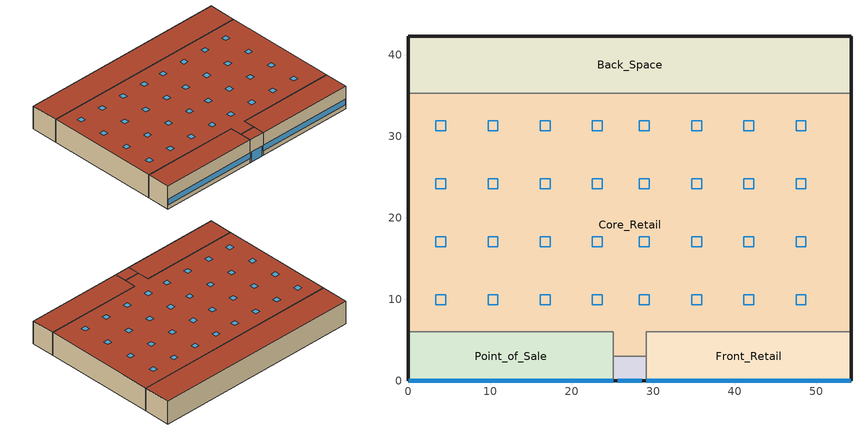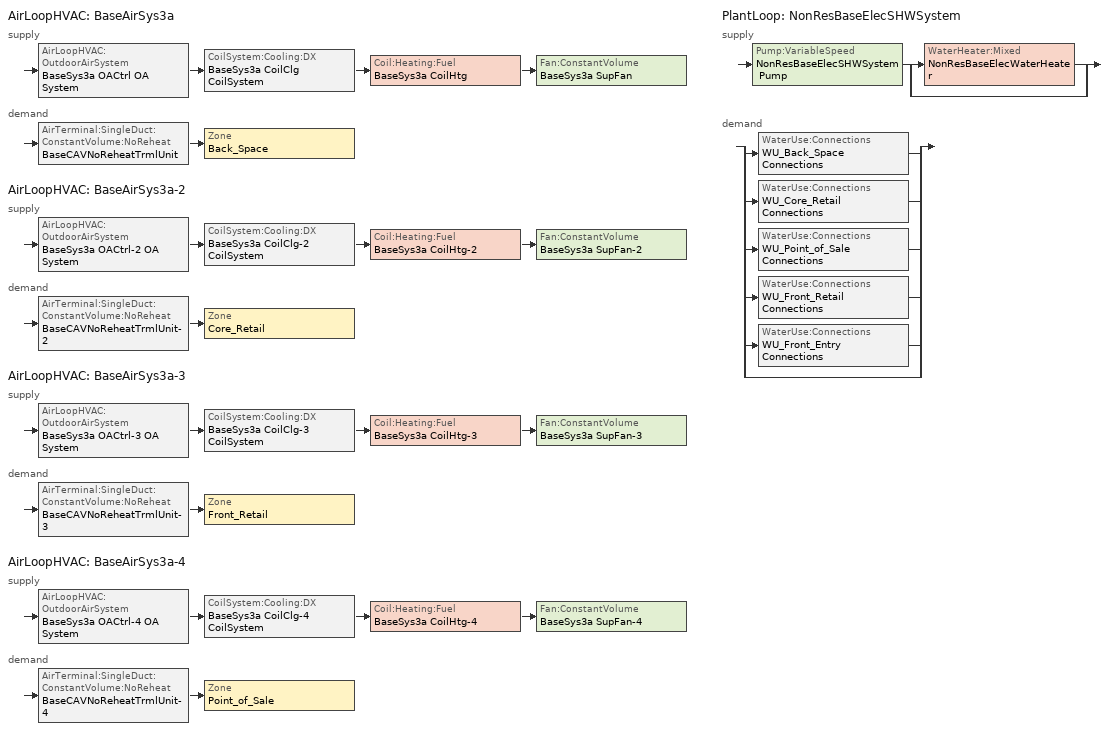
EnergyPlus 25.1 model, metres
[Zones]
Back_Space
 floor ground (Back_Space_Floor SlabOnOrBelowGradeF073): 54.27,42.27 54.27,35.27 0,35.27 0,42.27 z0
 wall outside (ExtWall_MetalFramed_NonRes): 54.27,35.27 54.27,42.27 0,42.27 0,35.27 z0:6.1
 wall to Core_Retail (IntWall_MetalFramed): 0,35.27 54.27,35.27 z0:6.1
 roof outside (FlatRoof_WoodFramingAndOther_NonRes): 54.27,35.27 54.27,42.27 0,42.27 0,35.27 z6.1
Core_Retail
 floor ground (Core_Retail_Floor SlabOnOrBelowGradeF073): 54.27,35.27 54.27,6 29.14,6 29.14,3 25.13,3 25.13,6 0,6 0,35.27 z0
 wall outside (ExtWall_MetalFramed_NonRes): 54.27,6 54.27,35.27 / 0,35.27 0,6 z0:6.1
 wall to Front_Retail (IntWall_MetalFramed): 29.14,3 29.14,6 54.27,6 z0:6.1
 wall to Point_of_Sale (IntWall_MetalFramed): 0,6 25.13,6 25.13,3 z0:6.1
 wall to Front_Entry (IntWall_MetalFramed): 25.13,3 29.14,3 z0:6.1
 roof outside (FlatRoof_WoodFramingAndOther_NonRes): 29.14,3 29.14,6 54.27,6 54.27,35.27 0,35.27 0,6 25.13,6 25.13,3 z6.1
 skylight (Skylight): 4.57,9.35 4.57,10.57 3.35,10.57 3.35,9.35 z6.1; 10.97,9.35 10.97,10.57 9.75,10.57 9.75,9.35 z6.1; 17.37,9.35 17.37,10.57 16.15,10.57 16.15,9.35 z6.1; 23.78,9.35 23.78,10.57 22.56,10.57 22.56,9.35 z6.1; 29.54,9.35 29.54,10.57 28.32,10.57 28.32,9.35 z6.1; 4.57,16.46 4.57,17.68 3.35,17.68 3.35,16.46 z6.1; 10.97,16.46 10.97,17.68 9.75,17.68 9.75,16.46 z6.1; 17.37,16.46 17.37,17.68 16.15,17.68 16.15,16.46 z6.1; 23.78,16.46 23.78,17.68 22.56,17.68 22.56,16.46 z6.1; 29.54,16.46 29.54,17.68 28.32,17.68 28.32,16.46 z6.1; 4.57,23.58 4.57,24.8 3.35,24.8 3.35,23.58 z6.1; 10.97,23.58 10.97,24.8 9.75,24.8 9.75,23.58 z6.1; 17.37,23.58 17.37,24.8 16.15,24.8 16.15,23.58 z6.1; 23.78,23.58 23.78,24.8 22.56,24.8 22.56,23.58 z6.1; 29.54,23.58 29.54,24.8 28.32,24.8 28.32,23.58 z6.1; 4.57,30.7 4.57,31.92 3.35,31.92 3.35,30.7 z6.1; 10.97,30.7 10.97,31.92 9.75,31.92 9.75,30.7 z6.1; 17.37,30.7 17.37,31.92 16.15,31.92 16.15,30.7 z6.1; 23.78,30.7 23.78,31.92 22.56,31.92 22.56,30.7 z6.1; 29.54,30.7 29.54,31.92 28.32,31.92 28.32,30.7 z6.1
 skylight (FixedWindow_NonRes): 35.94,23.58 35.94,24.8 34.72,24.8 34.72,23.58 z6.1; 48.75,30.7 48.75,31.92 47.53,31.92 47.53,30.7 z6.1; 48.75,16.46 48.75,17.68 47.53,17.68 47.53,16.46 z6.1; 48.75,9.35 48.75,10.57 47.53,10.57 47.53,9.35 z6.1; 35.94,30.7 35.94,31.92 34.72,31.92 34.72,30.7 z6.1; 35.94,16.46 35.94,17.68 34.72,17.68 34.72,16.46 z6.1; 35.94,9.35 35.94,10.57 34.72,10.57 34.72,9.35 z6.1; 42.34,23.58 42.34,24.8 41.13,24.8 41.13,23.58 z6.1; 42.34,30.7 42.34,31.92 41.13,31.92 41.13,30.7 z6.1; 42.34,16.46 42.34,17.68 41.13,17.68 41.13,16.46 z6.1; 42.34,9.35 42.34,10.57 41.13,10.57 41.13,9.35 z6.1; 48.75,23.58 48.75,24.8 47.53,24.8 47.53,23.58 z6.1
Front_Entry
 floor ground (Front_Entry_Floor SlabOnOrBelowGradeF073): 29.14,3 29.14,0 25.13,0 25.13,3 z0
 wall outside (ExtWall_MetalFramed_NonRes): 25.13,0 29.14,0 z0:6.1
 wall to Front_Retail (IntWall_MetalFramed): 29.14,0 29.14,3 z0:6.1
 wall to Point_of_Sale (IntWall_MetalFramed): 25.13,3 25.13,0 z0:6.1
 window (FixedWindow_NonRes): 25.63,0 28.64,0 z0.05:2.66
 roof outside (FlatRoof_WoodFramingAndOther_NonRes): 29.14,0 29.14,3 25.13,3 25.13,0 z6.1
Front_Retail
 floor ground (Front_Retail_Floor SlabOnOrBelowGradeF073): 54.27,6 54.27,0 29.14,0 29.14,6 z0
 wall outside (ExtWall_MetalFramed_NonRes): 29.14,0 54.27,0 54.27,6 z0:6.1
 window (FixedWindow_NonRes): 29.18,0 54.22,0 z1.14:2.66
 roof outside (FlatRoof_WoodFramingAndOther_NonRes): 54.27,0 54.27,6 29.14,6 29.14,0 z6.1
Point_of_Sale
 floor ground (Point_Of_Sale_Floor SlabOnOrBelowGradeF073): 25.13,6 25.13,0 0,0 0,6 z0
 wall outside (ExtWall_MetalFramed_NonRes): 0,6 0,0 25.13,0 z0:6.1
 window (FixedWindow_NonRes): 0.05,0 25.09,0 z1.14:2.66
 roof outside (FlatRoof_WoodFramingAndOther_NonRes): 25.13,0 25.13,6 0,6 0,0 z6.1
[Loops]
AirLoopHVAC 'BaseAirSys3a'
 supply: AirLoopHVAC:OutdoorAirSystem 'BaseSys3a OACtrl OA System' > CoilSystem:Cooling:DX 'BaseSys3a CoilClg CoilSystem' > Coil:Heating:Fuel 'BaseSys3a CoilHtg' > Fan:ConstantVolume 'BaseSys3a SupFan'
 demand: AirTerminal:SingleDuct:ConstantVolume:NoReheat 'BaseCAVNoReheatTrmlUnit' > Zone 'Back_Space'
AirLoopHVAC 'BaseAirSys3a-2'
 supply: AirLoopHVAC:OutdoorAirSystem 'BaseSys3a OACtrl-2 OA System' > CoilSystem:Cooling:DX 'BaseSys3a CoilClg-2 CoilSystem' > Coil:Heating:Fuel 'BaseSys3a CoilHtg-2' > Fan:ConstantVolume 'BaseSys3a SupFan-2'
 demand: AirTerminal:SingleDuct:ConstantVolume:NoReheat 'BaseCAVNoReheatTrmlUnit-2' > Zone 'Core_Retail'
AirLoopHVAC 'BaseAirSys3a-3'
 supply: AirLoopHVAC:OutdoorAirSystem 'BaseSys3a OACtrl-3 OA System' > CoilSystem:Cooling:DX 'BaseSys3a CoilClg-3 CoilSystem' > Coil:Heating:Fuel 'BaseSys3a CoilHtg-3' > Fan:ConstantVolume 'BaseSys3a SupFan-3'
 demand: AirTerminal:SingleDuct:ConstantVolume:NoReheat 'BaseCAVNoReheatTrmlUnit-3' > Zone 'Front_Retail'
AirLoopHVAC 'BaseAirSys3a-4'
 supply: AirLoopHVAC:OutdoorAirSystem 'BaseSys3a OACtrl-4 OA System' > CoilSystem:Cooling:DX 'BaseSys3a CoilClg-4 CoilSystem' > Coil:Heating:Fuel 'BaseSys3a CoilHtg-4' > Fan:ConstantVolume 'BaseSys3a SupFan-4'
 demand: AirTerminal:SingleDuct:ConstantVolume:NoReheat 'BaseCAVNoReheatTrmlUnit-4' > Zone 'Point_of_Sale'
PlantLoop 'NonResBaseElecSHWSystem'
 supply: Pump:VariableSpeed 'NonResBaseElecSHWSystem Pump' > split
  | WaterHeater:Mixed 'NonResBaseElecWaterHeater'
  | bypass
 demand: split
  | WaterUse:Connections 'WU_Back_Space Connections'
  | WaterUse:Connections 'WU_Core_Retail Connections'
  | WaterUse:Connections 'WU_Point_of_Sale Connections'
  | WaterUse:Connections 'WU_Front_Retail Connections'
  | WaterUse:Connections 'WU_Front_Entry Connections'
  | bypass
[Building]
RetailMedium: North Axis {deg}=0; Solar Distribution=FullExterior; Maximum Number of Warmup Days=50
[Site:Location]
PALM SPRINGS: Latitude {deg}=38.58; Longitude {deg}=-121.49; Time Zone {hr}=-8; Elevation {m}=124.6632
[SizingPeriod:DesignDay] Day of Month=21; Dry-Bulb Temperature Range Modifier Type=DefaultMultipliers; Humidity Condition Type=WetBulb; Barometric Pressure {Pa}=99835.9; Wind Speed {m/s}=2.1; Rain Indicator=No; Snow Indicator=No; Daylight Saving Time Indicator=No
Name | Month | Day Type | Maximum Dry-Bulb Temperature {C} | Daily Dry-Bulb Temperature Range {deltaC} | Wetbulb or DewPoint at Maximum Dry-Bulb {C} | Wind Direction {deg} | Solar Model Indicator | ASHRAE Clear Sky Optical Depth for Beam Irradiance (taub) | ASHRAE Clear Sky Optical Depth for Diffuse Irradiance (taud) | Sky Clearness
PALM SPRINGS  August .4% Condns DB=>MCWB | 8 | SummerDesignDay | 46.2 | 14.3 | 21.9 | 320 | ASHRAETau | 0.391 | 2.385
PALM SPRINGS  July .4% Condns DB=>MCWB | 7 | SummerDesignDay | 47.2 | 14.3 | 23.3 | 320 | ASHRAETau | 0.401 | 2.372
PALM SPRINGS  June .4% Condns DB=>MCWB | 6 | SummerDesignDay | 46.1 | 16.1 | 20 | 320 | ASHRAETau | 0.368 | 2.376
PALM SPRINGS  November .4% Condns DB=>MCWB | 11 | SummerDesignDay | 33.4 | 12.5 | 15.2 | 320 | ASHRAETau | 0.313 | 2.512
PALM SPRINGS  October .4% Condns DB=>MCWB | 10 | SummerDesignDay | 38.8 | 13.3 | 18.4 | 320 | ASHRAETau | 0.349 | 2.423
PALM SPRINGS  September .4% Condns DB=>MCWB | 9 | SummerDesignDay | 43.6 | 14.1 | 20.4 | 320 | ASHRAETau | 0.359 | 2.447
PALM SPRINGS Ann Htg 99.6% Condns DB | 12 | WinterDesignDay | 5.1 | 0 | 5.1 | 330 | ASHRAEClearSky |  |  | 0
[Site:WaterMainsTemperature]
Calculation Method=Schedule; Temperature Schedule=WaterMainCZ15
[Material]
Name | Roughness | Thickness {m} | Conductivity {W/m-K} | Density {kg/m3} | Specific Heat {J/kg-K} | Thermal Absorptance | Solar Absorptance | Visible Absorptance
Air - Metal Wall Framing - 16 or 24 in. OC | Smooth | 0.1397 | 1.22017 | 1.28148 | 1004.832 | 0.9 | 0.7 | 0.7
ExtWall_MetalFramed_NonRes Insulation | Smooth | 0.0131033 | 0.0230188 | 16.0185 | 1130.436 | 0.9 | 0.7 | 0.7
Gypsum Board - 5/8 in. | MediumRough | 0.016002 | 0.158656 | 640.739 | 1130.436 | 0.9 | 0.7 | 0.8
Metal Standing Seam - 1/16 in. | Smooth | 0.0015875 | 15.363 | 7820.53 | 502.416 | 0.85 | 0.92 | 0.85
Stucco - 7/8 in. | MediumRough | 0.022352 | 0.700948 | 1855.1 | 837.36 | 0.9 | 0.7 | 0.8
Built-up roofing | Rough | 0.0002413 | 0.023072 | 17940.7 | 6.10864e+06 | 0.9 | 0.7 | 0.8
FlatRoof_WoodFramingAndOther_NonRes Insulation | Smooth | 0.0637447 | 0.0230188 | 16.0185 | 1130.436 | 0.9 | 0.7 | 0.8
[WindowMaterial:SimpleGlazingSystem]
Name | U-Factor {W/m2-K} | Solar Heat Gain Coefficient | Visible Transmittance
FixedWindow_NonRes Material | 2.78235 | 0.46 | 0.42
Skylight Material | 6.24609 | 0.71 | 0.49
[Construction]
FixedWindow_NonRes: FixedWindow_NonRes Material
IntWall_MetalFramed: Gypsum Board - 5/8 in., Air - Metal Wall Framing - 16 or 24 in. OC, Gypsum Board - 5/8 in.
ExtWall_MetalFramed_NonRes: Stucco - 7/8 in., ExtWall_MetalFramed_NonRes Insulation, Air - Metal Wall Framing - 16 or 24 in. OC, Gypsum Board - 5/8 in.
Skylight: Skylight Material
FlatRoof_WoodFramingAndOther_NonRes: Built-up roofing, Metal Standing Seam - 1/16 in., FlatRoof_WoodFramingAndOther_NonRes Insulation, Gypsum Board - 5/8 in.
[Construction:FfactorGroundFloor] F-Factor {W/m-K}=1.26344
Name | Area {m2} | PerimeterExposed {m}
Back_Space_Floor SlabOnOrBelowGradeF073 | 379.892 | 68.27
Core_Retail_Floor SlabOnOrBelowGradeF073 | 1600.48 | 58.5399
Front_Entry_Floor SlabOnOrBelowGradeF073 | 12 | 4.00001
Front_Retail_Floor SlabOnOrBelowGradeF073 | 150.809 | 31.135
Point_Of_Sale_Floor SlabOnOrBelowGradeF073 | 150.81 | 31.135
[Daylighting:Controls]
Core_Retail Thermal Zone DaylightingControls: Zone or Space=Core_Retail; Lighting Control Type=Continuous; Minimum Input Power Fraction for Continuous or ContinuousOff Dimming Control=0.1; Minimum Light Output Fraction for Continuous or ContinuousOff Dimming Control=0.1; Number of Stepped Control Steps=1; Probability Lighting will be Reset When Needed in Manual Stepped Control=1; Glare Calculation Daylighting Reference Point=Daylighting Control 1; Glare Calculation Azimuth Angle of View Direction Clockwise from Zone y-Axis {deg}=0; Daylighting Reference Point 1=Daylighting Control 1; Fraction of Lights Controlled by Reference Point 1=0.97186; Illuminance Setpoint at Reference Point 1 {lux}=550
[Zone] Type=1; Multiplier=1; Ceiling Height {m}=autocalculate; Volume {m3}=autocalculate; Part of Total Floor Area=Yes
Name | Floor Area {m2}
Back_Space | 379.89
Core_Retail | 1600.48
Point_of_Sale; Front_Retail | 150.81
Front_Entry | 12
[ZoneList]
ZL_Retail_Sales_Area_Retail_Merchandise_Sales: Core_Retail, Front_Retail, Point_of_Sale
[People] Number of People Schedule=RetailMediumRetailOccupancy; Number of People Calculation Method=People/Area; Fraction Radiant=0.3; Sensible Heat Fraction=autocalculate; Carbon Dioxide Generation Rate {m3/s-W}=3.82e-08; Enable ASHRAE 55 Comfort Warnings=No; Mean Radiant Temperature Calculation Type=EnclosureAveraged; Clothing Insulation Calculation Method=ClothingInsulationSchedule; Cold Stress Temperature Threshold {C}=15.56; Heat Stress Temperature Threshold {C}=30
Name | Zone or ZoneList or Space or SpaceList | People per Floor Area {person/m2} | Activity Level Schedule
People_Back_Space | Back_Space | 0.0215278 | CommonAreaPeopleActivityLevel
People_Retail_Sales_Area_Retail_Merchandise_Sales | ZL_Retail_Sales_Area_Retail_Merchandise_Sales | 0.182987 | RetailSalePeopleActivityLevel
People_Front_Entry | Front_Entry | 0.0538196 | CommonAreaPeopleActivityLevel
[Lights] Schedule=RetailMediumRetailLights; Design Level Calculation Method=Watts/Area; Return Air Fraction=0; Fraction Radiant=0.58; Fraction Visible=0; Fraction Replaceable=1; Return Air Fraction Calculated from Plenum Temperature=No; Return Air Fraction Function of Plenum Temperature Coefficient 1=0; Return Air Fraction Function of Plenum Temperature Coefficient 2 {1/K}=0
Name | Zone or ZoneList or Space or SpaceList | Watts per Floor Area {W/m2}
Lights_Back_Space | Back_Space | 5.38196
Lights_Retail_Sales_Area_Retail_Merchandise_Sales | ZL_Retail_Sales_Area_Retail_Merchandise_Sales | 12.9167
Lights_Front_Entry | Back_Space | 4.30556
[ElectricEquipment] Schedule=RetailMediumRetailElecEquipment; Design Level Calculation Method=Watts/Area; Watts per Floor Area {W/m2}=4.30556; Fraction Latent=0; Fraction Radiant=0.2; Fraction Lost=0
Name | Zone or ZoneList or Space or SpaceList
Equip_Back_Space | Back_Space
Equip_ZL_Retail_Sales_Area_Retail_Merchandise_Sales | ZL_Retail_Sales_Area_Retail_Merchandise_Sales
Equip_Front_Entry | Front_Entry
[ZoneInfiltration:DesignFlowRate] Schedule=RetailMediumRetailInfiltration; Design Flow Rate Calculation Method=Flow/ExteriorWallArea; Flow Rate per Exterior Surface Area {m3/s-m2}=0.00306337; Constant Term Coefficient=1; Temperature Term Coefficient=0; Velocity Term Coefficient=0.224052; Velocity Squared Term Coefficient=0; Density Basis=Outdoor
Name | Zone or ZoneList or Space or SpaceList
Infil_Back_Space | Back_Space
Infil_Core_Retail | Core_Retail
Infil_Point_of_Sale | Point_of_Sale
Infil_Front_Retail | Front_Retail
Infil_Front_Entry | Front_Entry
[Exterior:Lights] Control Option=AstronomicalClock
Name | Schedule | Design Level {W}
ExtLights_Motion_RetailMedium | RetailMediumExtLightingMotionCtrl | 1911.82
ExtLights_NonMotion_RetailMedium | RetailMediumExtLightingNonMotionCtrl | 651.285
[DesignSpecification:OutdoorAir] Outdoor Air Method=Maximum; Outdoor Air Flow per Zone {m3/s}=0; Outdoor Air Flow Air Changes per Hour {1/hr}=0; Outdoor Air Schedule=RetailMediumRetailHVACAvail
Name | Outdoor Air Flow per Person {m3/s-person} | Outdoor Air Flow per Zone Floor Area {m3/s-m2}
DSOA_Back_Space | 7.07921e-05 | 0.000762
DSOA_Core_Retail; DSOA_Point_of_Sale; DSOA_Front_Retail | 9.43895e-05 | 0.001016
[Sizing:Plant]
NonResBaseElecSHWSystem: Loop Type=Heating; Design Loop Exit Temperature {C}=57.2222; Loop Design Temperature Difference {deltaC}=44.4444; Sizing Option=NonCoincident; Zone Timesteps in Averaging Window=1
[ZoneControl:Thermostat] Temperature Difference Between Cutout And Setpoint {deltaC}=0
Name | Zone or ZoneList | Control Type Schedule | Control 1
ZC_ZL_Retail_Sales_Area_Retail_Merchandise_Sales | ZL_Retail_Sales_Area_Retail_Merchandise_Sales | ZL_Retail_Sales_Area_Retail_Merchandise_Sales Thermostat Schedule | TSDSP_ZL_Retail_Sales_Area_Retail_Merchandise_Sales
ZC_Back_Space | Back_Space | Back_Space Zn Thermostat Schedule | TSDSP_Back_Space
[ThermostatSetpoint:DualSetpoint] Heating Setpoint Temperature Schedule=RetailMediumRetailHtgSetpt; Cooling Setpoint Temperature Schedule=RetailMediumRetailClgSetpt
TSDSP_ZL_Retail_Sales_Area_Retail_Merchandise_Sales; TSDSP_Back_Space
[Pump:VariableSpeed]
NonResBaseElecSHWSystem Pump: Design Maximum Flow Rate {m3/s}=Autosize; Design Pump Head {Pa}=179352; Design Power Consumption {W}=Autosize; Motor Efficiency=0.9; Fraction of Motor Inefficiencies to Fluid Stream=0; Coefficient 1 of the Part Load Performance Curve=0; Coefficient 2 of the Part Load Performance Curve=1; Coefficient 3 of the Part Load Performance Curve=0; Coefficient 4 of the Part Load Performance Curve=0; Design Minimum Flow Rate {m3/s}=0; Pump Control Type=Continuous; Design Power Sizing Method=PowerPerFlowPerPressure; Design Electric Power per Unit Flow Rate {W/(m3/s)}=348701.1; Design Shaft Power per Unit Flow Rate per Unit Head {W/((m3/s)-Pa)}=1.28205; Design Minimum Flow Rate Fraction=0
[WaterHeater:Mixed]
NonResBaseElecWaterHeater: Tank Volume {m3}=0.189271; Setpoint Temperature Schedule=SHWSystemSetpointTemp135; Deadband Temperature Difference {deltaC}=2; Maximum Temperature Limit {C}=82; Heater Control Type=Cycle; Heater Maximum Capacity {W}=20645.5; Heater Minimum Capacity {W}=0; Heater Ignition Minimum Flow Rate {m3/s}=0; Heater Ignition Delay {s}=0; Heater Fuel Type=Electricity; Heater Thermal Efficiency=1; Off Cycle Parasitic Fuel Consumption Rate {W}=0; Off Cycle Parasitic Heat Fraction to Tank=0; On Cycle Parasitic Fuel Consumption Rate {W}=0; On Cycle Parasitic Heat Fraction to Tank=0; Ambient Temperature Indicator=Schedule; Ambient Temperature Schedule=WaterHeaterAmbientTemp; Off Cycle Loss Coefficient to Ambient Temperature {W/K}=1.84782; Off Cycle Loss Fraction to Zone=1; On Cycle Loss Coefficient to Ambient Temperature {W/K}=1.84782; On Cycle Loss Fraction to Zone=1; Use Side Effectiveness=1; Source Side Effectiveness=1; Use Side Design Flow Rate {m3/s}=autosize; Source Side Design Flow Rate {m3/s}=autosize; Indirect Water Heating Recovery Time {hr}=1.5; Source Side Flow Control Mode=IndirectHeatPrimarySetpoint
[PlantLoop]
NonResBaseElecSHWSystem: Fluid Type=Water; Plant Equipment Operation Scheme=NonResBaseElecSHWSystem Operation Schemes; Maximum Loop Temperature {C}=100; Minimum Loop Temperature {C}=0; Maximum Loop Flow Rate {m3/s}=Autosize; Minimum Loop Flow Rate {m3/s}=0; Plant Loop Volume {m3}=Autocalculate; Load Distribution Scheme=Optimal; Plant Loop Demand Calculation Scheme=SingleSetpoint; Common Pipe Simulation=None; Pressure Simulation Type=None; Loop Circulation Time {minutes}=2
[PlantEquipmentList]
NonResBaseElecSHWSystem Equipment List: NonResBaseElecWaterHeater
[PlantEquipmentOperation:HeatingLoad]
NonResBaseElecSHWSystem Heating Operation Scheme: Load Range 1 Lower Limit {W}=0; Load Range 1 Upper Limit {W}=1000000000; Range 1 Equipment List=NonResBaseElecSHWSystem Equipment List
[PlantEquipmentOperationSchemes]
NonResBaseElecSHWSystem Operation Schemes: Control Scheme 1=NonResBaseElecSHWSystem Heating Operation Scheme; Control Scheme 1 Schedule=Always On Discrete
[SetpointManager:Scheduled]
NonResBaseElecSHWSystem SPM Scheduled: Control Variable=Temperature; Schedule=TargetSHWTemp135; Setpoint Node or NodeList=NonResBaseElecSHWSystem Supply Mixer Outlet Node
[WaterUse:Equipment] Flow Rate Fraction Schedule=RetailMediumRetailServiceHotWater; Target Temperature Schedule=TargetSHWTemp135
Name | Peak Flow Rate {m3/s} | Zone
WU_Back_Space | 7.73947e-07 | Back_Space
WU_Core_Retail | 2.77155e-05 | Core_Retail
WU_Point_of_Sale | 2.61157e-06 | Point_of_Sale
WU_Front_Retail | 2.61157e-06 | Front_Retail
WU_Front_Entry | 2.07804e-07 | Front_Entry
[WaterUse:Connections] Drain Water Heat Exchanger Type=None; Drain Water Heat Exchanger Destination=Plant
Name | Water Use Equipment 1
WU_Back_Space Connections | WU_Back_Space
WU_Core_Retail Connections | WU_Core_Retail
WU_Point_of_Sale Connections | WU_Point_of_Sale
WU_Front_Retail Connections | WU_Front_Retail
WU_Front_Entry Connections | WU_Front_Entry
[Sizing:Zone] Zone Cooling Design Supply Air Temperature Input Method=TemperatureDifference; Zone Cooling Design Supply Air Temperature {C}=14; Zone Cooling Design Supply Air Temperature Difference {deltaC}=11.1111; Zone Heating Design Supply Air Temperature Input Method=TemperatureDifference; Zone Heating Design Supply Air Temperature {C}=40; Zone Heating Design Supply Air Temperature Difference {deltaC}=13.8889; Zone Cooling Design Supply Air Humidity Ratio {kgWater/kgDryAir}=0.0085; Zone Heating Design Supply Air Humidity Ratio {kgWater/kgDryAir}=0.008; Cooling Design Air Flow Method=DesignDay; Cooling Design Air Flow Rate {m3/s}=0; Cooling Minimum Air Flow per Zone Floor Area {m3/s-m2}=0; Cooling Minimum Air Flow {m3/s}=0; Cooling Minimum Air Flow Fraction=0; Heating Design Air Flow Method=DesignDay; Heating Design Air Flow Rate {m3/s}=0; Heating Maximum Air Flow per Zone Floor Area {m3/s-m2}=0; Heating Maximum Air Flow {m3/s}=0; Account for Dedicated Outdoor Air System=No; Zone Load Sizing Method=Sensible Load Only No Latent Load; Zone Latent Cooling Design Supply Air Humidity Ratio Input Method=HumidityRatioDifference; Zone Cooling Design Supply Air Humidity Ratio Difference {kgWater/kgDryAir}=0.005; Zone Latent Heating Design Supply Air Humidity Ratio Input Method=HumidityRatioDifference; Zone Humidification Design Supply Air Humidity Ratio Difference {kgWater/kgDryAir}=0.005
Name | Design Specification Outdoor Air Object | Heating Maximum Air Flow Fraction
Back_Space | DSOA_Back_Space | 0.5
Core_Retail | DSOA_Core_Retail | 0.5
Front_Retail | DSOA_Front_Retail | 0
Point_Of_Sale | DSOA_Point_Of_Sale | 0
[Sizing:System] Type of Load to Size On=Sensible; Preheat Design Temperature {C}=5.68434e-14; Preheat Design Humidity Ratio {kgWater/kgDryAir}=0; Precool Design Temperature {C}=5.68434e-14; Precool Design Humidity Ratio {kgWater/kgDryAir}=0; Central Cooling Design Supply Air Temperature {C}=12.7778; Central Heating Design Supply Air Temperature {C}=35; Type of Zone Sum to Use=NonCoincident; 100% Outdoor Air in Cooling=No; 100% Outdoor Air in Heating=No; Central Cooling Design Supply Air Humidity Ratio {kgWater/kgDryAir}=0.0085; Central Heating Design Supply Air Humidity Ratio {kgWater/kgDryAir}=0.008; Cooling Supply Air Flow Rate Method=DesignDay; Cooling Supply Air Flow Rate {m3/s}=0; Cooling Supply Air Flow Rate Per Floor Area {m3/s-m2}=0.00996765; Cooling Fraction of Autosized Cooling Supply Air Flow Rate=1; Cooling Supply Air Flow Rate Per Unit Cooling Capacity {m3/s-W}=3.94755e-05; Heating Supply Air Flow Rate Method=DesignDay; Heating Supply Air Flow Rate {m3/s}=0; Heating Supply Air Flow Rate Per Floor Area {m3/s-m2}=0.00996765; Heating Fraction of Autosized Heating Supply Air Flow Rate=1; Heating Fraction of Autosized Cooling Supply Air Flow Rate=1; Heating Supply Air Flow Rate Per Unit Heating Capacity {m3/s-W}=3.15882e-05; System Outdoor Air Method=ZoneSum; Zone Maximum Outdoor Air Fraction=1; Cooling Design Capacity Method=CoolingDesignCapacity; Cooling Design Capacity {W}=Autosize; Cooling Design Capacity Per Floor Area {W/m2}=234.7; Fraction of Autosized Cooling Design Capacity=1; Heating Design Capacity Method=HeatingDesignCapacity; Heating Design Capacity {W}=Autosize; Heating Design Capacity Per Floor Area {W/m2}=157; Fraction of Autosized Heating Design Capacity=1; Central Cooling Capacity Control Method=OnOff
Name | Design Outdoor Air Flow Rate {m3/s} | Central Heating Maximum System Air Flow Ratio
BaseAirSys3a | autosize | 0.5
BaseAirSys3a-2 | Autosize | 0.5
BaseAirSys3a-3; BaseAirSys3a-4 | Autosize | 1
[AirTerminal:SingleDuct:ConstantVolume:NoReheat] Availability Schedule=Always On Discrete; Maximum Air Flow Rate {m3/s}=autosize
BaseCAVNoReheatTrmlUnit-3; BaseCAVNoReheatTrmlUnit-4; BaseCAVNoReheatTrmlUnit-2; BaseCAVNoReheatTrmlUnit
[Zone equipment]
Back_Space: BaseCAVNoReheatTrmlUnit
Core_Retail: BaseCAVNoReheatTrmlUnit-2
Front_Retail: BaseCAVNoReheatTrmlUnit-3
Point_Of_Sale: BaseCAVNoReheatTrmlUnit-4
[Fan:ConstantVolume] Availability Schedule=RetailMediumRetailHVACAvail; Fan Total Efficiency=0.57; Pressure Rise {Pa}=891.71; Maximum Flow Rate {m3/s}=autosize; Motor Efficiency=0.88; Motor In Airstream Fraction=1
BaseSys3a SupFan-3; BaseSys3a SupFan-4; BaseSys3a SupFan-2; BaseSys3a SupFan
[Coil:Cooling:DX:SingleSpeed] Availability Schedule=Always On Discrete; Gross Rated Total Cooling Capacity {W}=autosize; Gross Rated Sensible Heat Ratio=Autosize; Gross Rated Cooling COP {W/W}=3.3; Rated Air Flow Rate {m3/s}=autosize; 2017 Rated Evaporator Fan Power Per Volume Flow Rate {W/(m3/s)}=773.3; Total Cooling Capacity Function of Temperature Curve=CoilClgDXQRatio_fTwbToadbSI; Total Cooling Capacity Function of Flow Fraction Curve=CoilClgDXSnglQRatio_fCFMRatio; Energy Input Ratio Function of Flow Fraction Curve=CoilClgDXSnglEIRRatio_fCFMRatio; Part Load Fraction Correlation Curve=CoilClgDXSEEREIRRatio_fQFrac; Minimum Outdoor Dry-Bulb Temperature for Compressor Operation {C}=-25; Condenser Type=AirCooled; Evaporative Condenser Effectiveness=0; Evaporative Condenser Air Flow Rate {m3/s}=Autosize; Evaporative Condenser Pump Rated Power Consumption {W}=Autosize; Crankcase Heater Capacity {W}=0; Maximum Outdoor Dry-Bulb Temperature for Crankcase Heater Operation {C}=0; Basin Heater Capacity {W/K}=0; Basin Heater Setpoint Temperature {C}=10
Name | Energy Input Ratio Function of Temperature Curve
BaseSys3a CoilClg-3; BaseSys3a CoilClg-2; BaseSys3a CoilClg | CoilClgDXSEEREIR_fTwbToadbSI
BaseSys3a CoilClg-4 | CoilClgDXSEEREIR_fTwbToadbSI-2
[Coil:Heating:Fuel] Availability Schedule=Always On Discrete; Fuel Type=NaturalGas; Burner Efficiency=0.8; Nominal Capacity {W}=autosize; On Cycle Parasitic Electric Load {W}=0; Part Load Fraction Correlation Curve=CoilHtgFurnFIRRatio_fQRatio; Off Cycle Parasitic Fuel Load {W}=0
BaseSys3a CoilHtg; BaseSys3a CoilHtg-2; BaseSys3a CoilHtg-3; BaseSys3a CoilHtg-4
[CoilSystem:Cooling:DX] Availability Schedule=Always On Discrete
Name | Cooling Coil
BaseSys3a CoilClg CoilSystem | BaseSys3a CoilClg
BaseSys3a CoilClg-2 CoilSystem | BaseSys3a CoilClg-2
BaseSys3a CoilClg-3 CoilSystem | BaseSys3a CoilClg-3
BaseSys3a CoilClg-4 CoilSystem | BaseSys3a CoilClg-4
[Controller:OutdoorAir] Minimum Outdoor Air Flow Rate {m3/s}=0; Maximum Outdoor Air Flow Rate {m3/s}=Autosize; Economizer Control Type=NoEconomizer; Economizer Control Action Type=ModulateFlow; Economizer Maximum Limit Dry-Bulb Temperature {C}=23.8889; Economizer Maximum Limit Enthalpy {J/kg}=116300; Economizer Minimum Limit Dry-Bulb Temperature {C}=7.22222; Lockout Type=NoLockout; Minimum Limit Type=FixedMinimum; Minimum Outdoor Air Schedule=RetailMediumRetailHVACAvail; Maximum Fraction of Outdoor Air Schedule=RetailMediumRetailHVACAvail; High Humidity Control=No; Control High Indoor Humidity Based on Outdoor Humidity Ratio=Yes
Name | Mechanical Ventilation Controller | Heat Recovery Bypass Control Type
BaseSys3a OACtrl | BaseSys3a OACtrl Mech Vent Controller | BypassWhenOAFlowGreaterThanMinimum
BaseSys3a OACtrl-2 | BaseSys3a OACtrl-2 Mech Vent Controller | BypassWhenOAFlowGreaterThanMinimum
BaseSys3a OACtrl-3 | BaseSys3a OACtrl-3 Mech Vent Controller | BypassWhenWithinEconomizerLimits
BaseSys3a OACtrl-4 | BaseSys3a OACtrl-4 Mech Vent Controller | BypassWhenWithinEconomizerLimits
[Controller:MechanicalVentilation] Availability Schedule=RetailMediumRetailHVACAvail; Demand Controlled Ventilation=No; System Outdoor Air Method=ZoneSum
Name | Zone or ZoneList 1 | Design Specification Outdoor Air Object Name 1
BaseSys3a OACtrl Mech Vent Controller | Back_Space | DSOA_Back_Space
BaseSys3a OACtrl-2 Mech Vent Controller | Core_Retail | DSOA_Core_Retail
BaseSys3a OACtrl-3 Mech Vent Controller | Front_Retail | DSOA_Front_Retail
BaseSys3a OACtrl-4 Mech Vent Controller | Point_Of_Sale | DSOA_Point_Of_Sale
[AirLoopHVAC] Design Supply Air Flow Rate {m3/s}=autosize; Design Return Air Flow Fraction of Supply Air Flow=1
BaseAirSys3a; BaseAirSys3a-2; BaseAirSys3a-3; BaseAirSys3a-4
[AvailabilityManager:Scheduled] Schedule=Always On Discrete
BaseSys3a OACtrl OA System Availability Manager; BaseSys3a OACtrl-2 OA System Availability Manager; BaseSys3a OACtrl-3 OA System Availability Manager; BaseSys3a OACtrl-4 OA System Availability Manager
[AvailabilityManager:NightCycle] Applicability Schedule=Always On Discrete; Fan Schedule=RetailMediumRetailHVACAvail; Control Type=CycleOnControlZone; Thermostat Tolerance {deltaC}=1.11111; Cycling Run Time Control Type=ThermostatWithMinimumRunTime; Cycling Run Time {s}=900
Name | Control Zone or Zone List
Availability Manager Night Cycle 1 | Back_Space
Availability Manager Night Cycle 2 | Core_Retail
Availability Manager Night Cycle 3 | Front_Retail
Availability Manager Night Cycle 4 | Point_Of_Sale
[SetpointManager:SingleZone:Reheat] Control Variable=Temperature; Minimum Supply Air Temperature {C}=12.7778; Maximum Supply Air Temperature {C}=35
Name | Control Zone | Setpoint Node or NodeList
Setpoint Manager Single Zone Reheat 1 | Back_Space | BaseSys3a SupFan Outlet Node
Setpoint Manager Single Zone Reheat 2 | Core_Retail | BaseSys3a SupFan-2 Outlet Node
Setpoint Manager Single Zone Reheat 3 | Front_Retail | BaseSys3a SupFan-3 Outlet Node
Setpoint Manager Single Zone Reheat 4 | Point_Of_Sale | BaseSys3a SupFan-4 Outlet Node
[SetpointManager:MixedAir] Control Variable=Temperature
Name | Setpoint Node or NodeList
BaseSys3a OACtrl OA System Mixed Air Node OS Default SPM | BaseSys3a OACtrl OA System Mixed Air Node
BaseSys3a CoilClg Outlet Node OS Default SPM | BaseSys3a CoilClg Outlet Node
BaseSys3a CoilHtg Outlet Node OS Default SPM | BaseSys3a CoilHtg Outlet Node
BaseSys3a OACtrl-2 OA System Mixed Air Node OS Default SPM | BaseSys3a OACtrl-2 OA System Mixed Air Node
BaseSys3a CoilClg-2 Outlet Node OS Default SPM | BaseSys3a CoilClg-2 Outlet Node
BaseSys3a CoilHtg-2 Outlet Node OS Default SPM | BaseSys3a CoilHtg-2 Outlet Node
BaseSys3a OACtrl-3 OA System Mixed Air Node OS Default SPM | BaseSys3a OACtrl-3 OA System Mixed Air Node
BaseSys3a CoilClg-3 Outlet Node OS Default SPM | BaseSys3a CoilClg-3 Outlet Node
BaseSys3a CoilHtg-3 Outlet Node OS Default SPM | BaseSys3a CoilHtg-3 Outlet Node
BaseSys3a OACtrl-4 OA System Mixed Air Node OS Default SPM | BaseSys3a OACtrl-4 OA System Mixed Air Node
BaseSys3a CoilClg-4 Outlet Node OS Default SPM | BaseSys3a CoilClg-4 Outlet Node
BaseSys3a CoilHtg-4 Outlet Node OS Default SPM | BaseSys3a CoilHtg-4 Outlet Node
[Schedule:Day:Hourly]
WaterHeaterAmbientTempDaily: 20, 20, 20, 20, 20, 20, 20, 20, 20, 20, 20, 20, 20, 20, 20, 20, 20, 20, 20, 20, 20, 20, 20, 20
SHWSystemSetpointTemp135Daily; TargetSHWTemp135Daily: 57.2, 57.2, 57.2, 57.2, 57.2, 57.2, 57.2, 57.2, 57.2, 57.2, 57.2, 57.2, 57.2, 57.2, 57.2, 57.2, 57.2, 57.2, 57.2, 57.2, 57.2, 57.2, 57.2, 57.2
CommonAreaPeopleActivityLevelWD; CommonAreaPeopleActivityLevelSat; CommonAreaPeopleActivityLevelSun: 147, 147, 147, 147, 147, 147, 147, 147, 147, 147, 147, 147, 147, 147, 147, 147, 147, 147, 147, 147, 147, 147, 147, 147
RetailSalePeopleActivityLevelWD; RetailSalePeopleActivityLevelSat; RetailSalePeopleActivityLevelSun: 131.9, 131.9, 131.9, 131.9, 131.9, 131.9, 131.9, 131.9, 131.9, 131.9, 131.9, 131.9, 131.9, 131.9, 131.9, 131.9, 131.9, 131.9, 131.9, 131.9, 131.9, 131.9, 131.9, 131.9
RetailMediumRetailOccupancyWD: 0, 0, 0, 0, 0, 0, 0, 0.1, 0.2, 0.5, 0.5, 0.7, 0.7, 0.7, 0.7, 0.8, 0.7, 0.5, 0.5, 0.3, 0.3, 0, 0, 0
RetailMediumRetailOccupancySat: 0, 0, 0, 0, 0, 0, 0, 0.1, 0.2, 0.5, 0.6, 0.8, 0.8, 0.8, 0.8, 0.8, 0.8, 0.6, 0.2, 0.2, 0.2, 0.1, 0, 0
RetailMediumRetailOccupancySun: 0, 0, 0, 0, 0, 0, 0, 0, 0, 0.1, 0.2, 0.2, 0.4, 0.4, 0.4, 0.4, 0.4, 0.2, 0.1, 0, 0, 0, 0, 0
RetailMediumRetailLightsWD: 0.05, 0.05, 0.05, 0.05, 0.05, 0.05, 0.05, 0.2, 0.5, 0.85, 0.85, 0.85, 0.85, 0.85, 0.85, 0.85, 0.85, 0.85, 0.55, 0.55, 0.5, 0.2, 0.05, 0.05
RetailMediumRetailLightsSat: 0.05, 0.05, 0.05, 0.05, 0.05, 0.05, 0.05, 0.1, 0.3, 0.55, 0.85, 0.85, 0.85, 0.85, 0.85, 0.85, 0.85, 0.85, 0.5, 0.3, 0.3, 0.1, 0.05, 0.05
RetailMediumRetailLightsSun: 0.05, 0.05, 0.05, 0.05, 0.05, 0.05, 0.05, 0.05, 0.1, 0.1, 0.4, 0.4, 0.55, 0.55, 0.55, 0.55, 0.55, 0.4, 0.2, 0.05, 0.05, 0.05, 0.05, 0.05
RetailMediumRetailElecEquipmentWD; RetailMediumRetailElecEquipmentSat: 0.4, 0.4, 0.4, 0.4, 0.4, 0.4, 0.6, 0.6, 0.9, 0.9, 0.9, 0.9, 0.9, 0.9, 0.9, 0.9, 0.9, 0.9, 0.9, 0.6, 0.6, 0.4, 0.4, 0.4
RetailMediumRetailElecEquipmentSun: 0.4, 0.4, 0.4, 0.4, 0.4, 0.4, 0.4, 0.4, 0.6, 0.6, 0.6, 0.9, 0.9, 0.9, 0.9, 0.9, 0.9, 0.6, 0.6, 0.4, 0.4, 0.4, 0.4, 0.4
RetailMediumRetailHVACAvailWD: 0, 0, 0, 0, 0, 0, 1, 1, 1, 1, 1, 1, 1, 1, 1, 1, 1, 1, 1, 1, 1, 0, 0, 0
RetailMediumRetailHVACAvailSat: 0, 0, 0, 0, 0, 0, 1, 1, 1, 1, 1, 1, 1, 1, 1, 1, 1, 1, 1, 1, 1, 1, 0, 0
RetailMediumRetailHVACAvailSun: 0, 0, 0, 0, 0, 0, 0, 0, 1, 1, 1, 1, 1, 1, 1, 1, 1, 1, 1, 0, 0, 0, 0, 0
RetailMediumRetailServiceHotWaterWD: 0.04, 0.05, 0.05, 0.04, 0.04, 0.04, 0.04, 0.15, 0.23, 0.32, 0.41, 0.57, 0.62, 0.61, 0.5, 0.45, 0.46, 0.47, 0.42, 0.34, 0.33, 0.23, 0.13, 0.08
RetailMediumRetailServiceHotWaterSat: 0.11, 0.1, 0.08, 0.06, 0.06, 0.06, 0.07, 0.2, 0.24, 0.27, 0.42, 0.54, 0.59, 0.6, 0.49, 0.48, 0.47, 0.46, 0.44, 0.36, 0.29, 0.22, 0.16, 0.13
RetailMediumRetailServiceHotWaterSun: 0.07, 0.07, 0.07, 0.06, 0.06, 0.06, 0.07, 0.1, 0.12, 0.14, 0.29, 0.31, 0.36, 0.36, 0.34, 0.35, 0.37, 0.34, 0.25, 0.27, 0.21, 0.16, 0.1, 0.06
RetailMediumRetailInfiltrationWD: 1, 1, 1, 1, 1, 1, 0.25, 0.25, 0.25, 0.25, 0.25, 0.25, 0.25, 0.25, 0.25, 0.25, 0.25, 0.25, 0.25, 0.25, 0.25, 1, 1, 1
RetailMediumRetailInfiltrationSat: 1, 1, 1, 1, 1, 1, 0.25, 0.25, 0.25, 0.25, 0.25, 0.25, 0.25, 0.25, 0.25, 0.25, 0.25, 0.25, 0.25, 0.25, 0.25, 0.25, 1, 1
RetailMediumRetailInfiltrationSun: 1, 1, 1, 1, 1, 1, 1, 1, 0.25, 0.25, 0.25, 0.25, 0.25, 0.25, 0.25, 0.25, 0.25, 0.25, 0.25, 1, 1, 1, 1, 1
RetailMediumRetailHtgSetptWD: 15.56, 15.56, 15.56, 15.56, 15.56, 15.56, 21.11, 21.11, 21.11, 21.11, 21.11, 21.11, 21.11, 21.11, 21.11, 21.11, 21.11, 21.11, 21.11, 21.11, 21.11, 15.56, 15.56, 15.56
RetailMediumRetailHtgSetptSat: 15.56, 15.56, 15.56, 15.56, 15.56, 15.56, 21.11, 21.11, 21.11, 21.11, 21.11, 21.11, 21.11, 21.11, 21.11, 21.11, 21.11, 21.11, 21.11, 21.11, 21.11, 21.11, 15.56, 15.56
RetailMediumRetailHtgSetptSun: 15.56, 15.56, 15.56, 15.56, 15.56, 15.56, 15.56, 15.56, 21.11, 21.11, 21.11, 21.11, 21.11, 21.11, 21.11, 21.11, 21.11, 21.11, 21.11, 15.56, 15.56, 15.56, 15.56, 15.56
RetailMediumRetailClgSetptWD: 29.44, 29.44, 29.44, 29.44, 29.44, 29.44, 23.89, 23.89, 23.89, 23.89, 23.89, 23.89, 23.89, 23.89, 23.89, 23.89, 23.89, 23.89, 23.89, 23.89, 23.89, 29.44, 29.44, 29.44
RetailMediumRetailClgSetptSat: 29.44, 29.44, 29.44, 29.44, 29.44, 29.44, 23.89, 23.89, 23.89, 23.89, 23.89, 23.89, 23.89, 23.89, 23.89, 23.89, 23.89, 23.89, 23.89, 23.89, 23.89, 23.89, 29.44, 29.44
RetailMediumRetailClgSetptSun: 29.44, 29.44, 29.44, 29.44, 29.44, 29.44, 29.44, 29.44, 23.89, 23.89, 23.89, 23.89, 23.89, 23.89, 23.89, 23.89, 23.89, 23.89, 23.89, 29.44, 29.44, 29.44, 29.44, 29.44
RetailMediumExtLightingNonMotionCtrlWD; RetailMediumExtLightingNonMotionCtrlSat; RetailMediumExtLightingNonMotionCtrlSun: 1, 1, 1, 1, 1, 1, 1, 1, 1, 1, 1, 1, 1, 1, 1, 1, 1, 1, 1, 1, 1, 1, 1, 1
RetailMediumExtLightingMotionCtrlWD: 0, 0, 0, 0, 0, 1, 1, 1, 1, 1, 1, 1, 1, 1, 1, 1, 1, 1, 1, 1, 1, 1, 0, 0
RetailMediumExtLightingMotionCtrlSat; RetailMediumExtLightingMotionCtrlSun: 0, 0, 0, 0, 0, 1, 1, 1, 1, 1, 1, 1, 1, 1, 1, 1, 1, 1, 1, 1, 1, 1, 1, 1
[Schedule:Week:Daily]
WaterHeaterAmbientTempWk: WaterHeaterAmbientTempDaily, WaterHeaterAmbientTempDaily, WaterHeaterAmbientTempDaily, WaterHeaterAmbientTempDaily, WaterHeaterAmbientTempDaily, WaterHeaterAmbientTempDaily, WaterHeaterAmbientTempDaily, WaterHeaterAmbientTempDaily, WaterHeaterAmbientTempDaily, WaterHeaterAmbientTempDaily, WaterHeaterAmbientTempDaily, WaterHeaterAmbientTempDaily
SHWSystemSetpointTemp135Wk: SHWSystemSetpointTemp135Daily, SHWSystemSetpointTemp135Daily, SHWSystemSetpointTemp135Daily, SHWSystemSetpointTemp135Daily, SHWSystemSetpointTemp135Daily, SHWSystemSetpointTemp135Daily, SHWSystemSetpointTemp135Daily, SHWSystemSetpointTemp135Daily, SHWSystemSetpointTemp135Daily, SHWSystemSetpointTemp135Daily, SHWSystemSetpointTemp135Daily, SHWSystemSetpointTemp135Daily
TargetSHWTemp135Wk: TargetSHWTemp135Daily, TargetSHWTemp135Daily, TargetSHWTemp135Daily, TargetSHWTemp135Daily, TargetSHWTemp135Daily, TargetSHWTemp135Daily, TargetSHWTemp135Daily, TargetSHWTemp135Daily, TargetSHWTemp135Daily, TargetSHWTemp135Daily, TargetSHWTemp135Daily, TargetSHWTemp135Daily
CommonAreaPeopleActivityLevelWk: CommonAreaPeopleActivityLevelSun, CommonAreaPeopleActivityLevelWD, CommonAreaPeopleActivityLevelWD, CommonAreaPeopleActivityLevelWD, CommonAreaPeopleActivityLevelWD, CommonAreaPeopleActivityLevelWD, CommonAreaPeopleActivityLevelSat, CommonAreaPeopleActivityLevelSun, CommonAreaPeopleActivityLevelWD, CommonAreaPeopleActivityLevelWD, CommonAreaPeopleActivityLevelSun, CommonAreaPeopleActivityLevelSun
RetailSalePeopleActivityLevelWk: RetailSalePeopleActivityLevelSun, RetailSalePeopleActivityLevelWD, RetailSalePeopleActivityLevelWD, RetailSalePeopleActivityLevelWD, RetailSalePeopleActivityLevelWD, RetailSalePeopleActivityLevelWD, RetailSalePeopleActivityLevelSat, RetailSalePeopleActivityLevelSun, RetailSalePeopleActivityLevelWD, RetailSalePeopleActivityLevelWD, RetailSalePeopleActivityLevelSun, RetailSalePeopleActivityLevelSun
RetailMediumExtLightingMotionCtrlWk: RetailMediumExtLightingMotionCtrlSun, RetailMediumExtLightingMotionCtrlWD, RetailMediumExtLightingMotionCtrlWD, RetailMediumExtLightingMotionCtrlWD, RetailMediumExtLightingMotionCtrlWD, RetailMediumExtLightingMotionCtrlWD, RetailMediumExtLightingMotionCtrlSat, RetailMediumExtLightingMotionCtrlSun, RetailMediumExtLightingMotionCtrlWD, RetailMediumExtLightingMotionCtrlWD, RetailMediumExtLightingMotionCtrlSun, RetailMediumExtLightingMotionCtrlSun
RetailMediumExtLightingNonMotionCtrlWk: RetailMediumExtLightingNonMotionCtrlSun, RetailMediumExtLightingNonMotionCtrlWD, RetailMediumExtLightingNonMotionCtrlWD, RetailMediumExtLightingNonMotionCtrlWD, RetailMediumExtLightingNonMotionCtrlWD, RetailMediumExtLightingNonMotionCtrlWD, RetailMediumExtLightingNonMotionCtrlSat, RetailMediumExtLightingNonMotionCtrlSun, RetailMediumExtLightingNonMotionCtrlWD, RetailMediumExtLightingNonMotionCtrlWD, RetailMediumExtLightingNonMotionCtrlSun, RetailMediumExtLightingNonMotionCtrlSun
RetailMediumRetailClgSetptWk: RetailMediumRetailClgSetptSun, RetailMediumRetailClgSetptWD, RetailMediumRetailClgSetptWD, RetailMediumRetailClgSetptWD, RetailMediumRetailClgSetptWD, RetailMediumRetailClgSetptWD, RetailMediumRetailClgSetptSat, RetailMediumRetailClgSetptSun, RetailMediumRetailClgSetptWD, RetailMediumRetailClgSetptWD, RetailMediumRetailClgSetptSun, RetailMediumRetailClgSetptSun
RetailMediumRetailElecEquipmentWk: RetailMediumRetailElecEquipmentSun, RetailMediumRetailElecEquipmentWD, RetailMediumRetailElecEquipmentWD, RetailMediumRetailElecEquipmentWD, RetailMediumRetailElecEquipmentWD, RetailMediumRetailElecEquipmentWD, RetailMediumRetailElecEquipmentSat, RetailMediumRetailElecEquipmentSun, RetailMediumRetailElecEquipmentWD, RetailMediumRetailElecEquipmentWD, RetailMediumRetailElecEquipmentSun, RetailMediumRetailElecEquipmentSun
RetailMediumRetailHVACAvailWk: RetailMediumRetailHVACAvailSun, RetailMediumRetailHVACAvailWD, RetailMediumRetailHVACAvailWD, RetailMediumRetailHVACAvailWD, RetailMediumRetailHVACAvailWD, RetailMediumRetailHVACAvailWD, RetailMediumRetailHVACAvailSat, RetailMediumRetailHVACAvailSun, RetailMediumRetailHVACAvailWD, RetailMediumRetailHVACAvailWD, RetailMediumRetailHVACAvailSun, RetailMediumRetailHVACAvailSun
RetailMediumRetailHtgSetptWk: RetailMediumRetailHtgSetptSun, RetailMediumRetailHtgSetptWD, RetailMediumRetailHtgSetptWD, RetailMediumRetailHtgSetptWD, RetailMediumRetailHtgSetptWD, RetailMediumRetailHtgSetptWD, RetailMediumRetailHtgSetptSat, RetailMediumRetailHtgSetptSun, RetailMediumRetailHtgSetptWD, RetailMediumRetailHtgSetptWD, RetailMediumRetailHtgSetptSun, RetailMediumRetailHtgSetptSun
RetailMediumRetailInfiltrationWk: RetailMediumRetailInfiltrationSun, RetailMediumRetailInfiltrationWD, RetailMediumRetailInfiltrationWD, RetailMediumRetailInfiltrationWD, RetailMediumRetailInfiltrationWD, RetailMediumRetailInfiltrationWD, RetailMediumRetailInfiltrationSat, RetailMediumRetailInfiltrationSun, RetailMediumRetailInfiltrationWD, RetailMediumRetailInfiltrationWD, RetailMediumRetailInfiltrationSun, RetailMediumRetailInfiltrationSun
RetailMediumRetailLightsWk: RetailMediumRetailLightsSun, RetailMediumRetailLightsWD, RetailMediumRetailLightsWD, RetailMediumRetailLightsWD, RetailMediumRetailLightsWD, RetailMediumRetailLightsWD, RetailMediumRetailLightsSat, RetailMediumRetailLightsSun, RetailMediumRetailLightsWD, RetailMediumRetailLightsWD, RetailMediumRetailLightsSun, RetailMediumRetailLightsSun
RetailMediumRetailOccupancyWk: RetailMediumRetailOccupancySun, RetailMediumRetailOccupancyWD, RetailMediumRetailOccupancyWD, RetailMediumRetailOccupancyWD, RetailMediumRetailOccupancyWD, RetailMediumRetailOccupancyWD, RetailMediumRetailOccupancySat, RetailMediumRetailOccupancySun, RetailMediumRetailOccupancyWD, RetailMediumRetailOccupancyWD, RetailMediumRetailOccupancySun, RetailMediumRetailOccupancySun
RetailMediumRetailServiceHotWaterWk: RetailMediumRetailServiceHotWaterSun, RetailMediumRetailServiceHotWaterWD, RetailMediumRetailServiceHotWaterWD, RetailMediumRetailServiceHotWaterWD, RetailMediumRetailServiceHotWaterWD, RetailMediumRetailServiceHotWaterWD, RetailMediumRetailServiceHotWaterSat, RetailMediumRetailServiceHotWaterSun, RetailMediumRetailServiceHotWaterWD, RetailMediumRetailServiceHotWaterWD, RetailMediumRetailServiceHotWaterSun, RetailMediumRetailServiceHotWaterSun
[Schedule:Year]
WaterHeaterAmbientTemp: WaterHeaterAmbientTempWk, 1, 1, 12, 31
SHWSystemSetpointTemp135: SHWSystemSetpointTemp135Wk, 1, 1, 12, 31
TargetSHWTemp135: TargetSHWTemp135Wk, 1, 1, 12, 31
CommonAreaPeopleActivityLevel: CommonAreaPeopleActivityLevelWk, 1, 1, 12, 31
RetailSalePeopleActivityLevel: RetailSalePeopleActivityLevelWk, 1, 1, 12, 31
RetailMediumExtLightingMotionCtrl: RetailMediumExtLightingMotionCtrlWk, 1, 1, 12, 31
RetailMediumExtLightingNonMotionCtrl: RetailMediumExtLightingNonMotionCtrlWk, 1, 1, 12, 31
RetailMediumRetailClgSetpt: RetailMediumRetailClgSetptWk, 1, 1, 12, 31
RetailMediumRetailElecEquipment: RetailMediumRetailElecEquipmentWk, 1, 1, 12, 31
RetailMediumRetailHVACAvail: RetailMediumRetailHVACAvailWk, 1, 1, 12, 31
RetailMediumRetailHtgSetpt: RetailMediumRetailHtgSetptWk, 1, 1, 12, 31
RetailMediumRetailInfiltration: RetailMediumRetailInfiltrationWk, 1, 1, 12, 31
RetailMediumRetailLights: RetailMediumRetailLightsWk, 1, 1, 12, 31
RetailMediumRetailOccupancy: RetailMediumRetailOccupancyWk, 1, 1, 12, 31
RetailMediumRetailServiceHotWater: RetailMediumRetailServiceHotWaterWk, 1, 1, 12, 31
[Schedule:Constant]
Always On Discrete: Hourly Value=1
[Schedule:Compact]
ZL_Retail_Sales_Area_Retail_Merchandise_Sales Thermostat Schedule; Back_Space Zn Thermostat Schedule: Through: 12/31, For: AllDays, Until: 24:00, 4
WaterMainCZ15: Through: 1/31, For: AllDays, Until: 24:00, 17.33, Through: 2/28, For: AllDays, Until: 24:00, 17.56, Through: 3/31, For: AllDays, Until: 24:00, 17.89, Through: 4/30, For: AllDays, Until: 24:00, 19.17, Through: 5/31, For: AllDays, Until: 24:00, 19.94, Through: 6/30, For: AllDays, Until: 24:00, 22, Through: 7/31, For: AllDays, Until: 24:00, 23.72, Through: 8/31, For: AllDays, Until: 24:00, 24.67, Through: 9/30, For: AllDays, Until: 24:00, 24.67, Through: 10/31, For: AllDays, Until: 24:00, 23.61, Through: 11/30, For: AllDays, Until: 24:00, 21.06, Through: 12/31, For: AllDays, Until: 24:00, 18.06
[Curve:Quadratic]
Name | Coefficient1 Constant | Coefficient2 x | Coefficient3 x**2 | Minimum Value of x | Maximum Value of x | Minimum Curve Output | Maximum Curve Output
CoilClgDXSnglQRatio_fCFMRatio | 0.8 | 0.2 | 0 | 0 | 100 | 0.8
CoilClgDXSnglEIRRatio_fCFMRatio | 1.156 | -0.1816 | 0.0256 | 0 | 100
CoilHtgFurnFIRRatio_fQRatio | 0.01861 | 1.09421 | -0.112819 | 0.7 | 1 | 0.73 | 1
[Curve:Cubic]
CoilClgDXSEEREIRRatio_fQFrac: Coefficient1 Constant=1; Coefficient2 x=0; Coefficient3 x**2=0; Coefficient4 x**3=0; Minimum Value of x=0.7; Maximum Value of x=1; Minimum Curve Output=1; Maximum Curve Output=1
[Curve:Biquadratic]
CoilClgDXQRatio_fTwbToadbSI: Coefficient1 Constant=0.86779; Coefficient2 x=0.014245; Coefficient3 x**2=0.000554; Coefficient4 y=-0.007569; Coefficient5 y**2=3.2e-05; Coefficient6 x*y=-0.000191; Minimum Value of x=13.89; Maximum Value of x=25; Minimum Value of y=23.89; Maximum Value of y=46.11; Minimum Curve Output=0.77; Maximum Curve Output=1.29
[Table:IndependentVariable]
CoilClgDXSEEREIR_fTwbToadbSI_IndependentVariable_0; CoilClgDXSEEREIR_fTwbToadbSI-2_IndependentVariable_0: Cubic, Constant, 13.89, 25, Temperature, 13.89, 19.44, 25
CoilClgDXSEEREIR_fTwbToadbSI_IndependentVariable_1; CoilClgDXSEEREIR_fTwbToadbSI-2_IndependentVariable_1: Cubic, Constant, 27.78, 43.33, Temperature, 27.78, 35, 43.33
[Table:IndependentVariableList]
CoilClgDXSEEREIR_fTwbToadbSI_IndependentVariableList: CoilClgDXSEEREIR_fTwbToadbSI_IndependentVariable_0, CoilClgDXSEEREIR_fTwbToadbSI_IndependentVariable_1
CoilClgDXSEEREIR_fTwbToadbSI-2_IndependentVariableList: CoilClgDXSEEREIR_fTwbToadbSI-2_IndependentVariable_0, CoilClgDXSEEREIR_fTwbToadbSI-2_IndependentVariable_1
[Table:Lookup]
CoilClgDXSEEREIR_fTwbToadbSI: CoilClgDXSEEREIR_fTwbToadbSI_IndependentVariableList, DivisorOnly, 1, Dimensionless, 0.916875, 1.16301, 1.41138, 0.78414, 1, 1.21791, 0.690413, 0.884805, 1.08116
CoilClgDXSEEREIR_fTwbToadbSI-2: CoilClgDXSEEREIR_fTwbToadbSI-2_IndependentVariableList, DivisorOnly, 1, Dimensionless, 0.916875, 1.16301, 1.41138, 0.78414, 1, 1.21791, 0.690413, 0.884805, 1.08116
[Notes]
From counter.inc created by EP-Launch when running groups of files
Output files                          RetailMedium_T24-1998-2007-V3_15_Palm Springs
Run description                       T24-1998-2007-V3: 15: Palm Springs
Parent Run
Run Flag                              True
Weather                               USA_CA_722868_PALM-SPRINGS-INTL_TMY_2000-2020K.epw
Default equipment values. May be overridden by later values.
End of default equipment values.
City                                            Palm Springs
